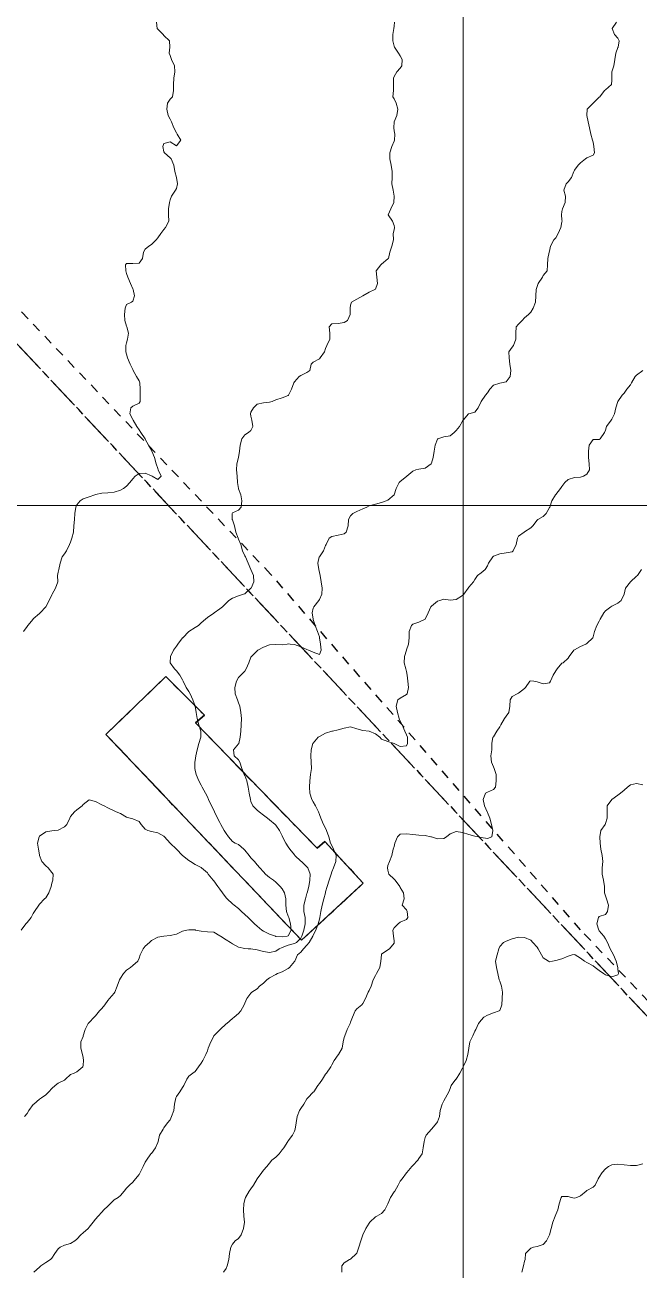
# Model space of a CAD drawing. Header units: centimetres. Extents: x 0 to 642158, y -847 to 649707.
# Drawn here: x 617731.6 to 617780.9, y 620925.9 to 621026 of the extents above; entities that cross this region are included whole.
import ezdxf

# ---------------------------------------------------------------- set-up
doc = ezdxf.new("R2010")
doc.units = ezdxf.units.CM
doc.header["$MEASUREMENT"] = 0
doc.linetypes.add('CENTERX2', pattern=[4, 2.5, -0.5, 0.5, -0.5])
doc.linetypes.add('JIS_02_0.7', pattern=[1.35, 0.75, -0.6])
for name, color, linetype, lineweight in [('MEV_grille', 254, 'Continuous', 9), ('WAL_parcellaire agricole', 7, 'JIS_02_0.7', 25), ('WAL_topographie 0.5', 253, 'Continuous', 20)]:
    doc.layers.add(name, color=color, linetype=linetype, lineweight=lineweight)
doc.layers.add('SPW_batiments', color=7, linetype='Continuous')
doc.layers.add('SPW_parcellaire cadastral', color=7, linetype='CENTERX2', lineweight=25, true_color=0xff0542)

# ---------------------------------------------------------------- blocks, each defined once
blk = doc.blocks.new('*U114')
at = {"layer": 'MEV_grille', "transparency": 33554687}
blk.add_lwpolyline([(-1338.46, 0), (1338.46, 0)], dxfattribs=at)
blk = doc.blocks.new('*U115')
at = {"layer": 'MEV_grille', "color": 0, "linetype": 'ByBlock', "lineweight": -2, "transparency": 16777216}
blk.add_blockref('*U114', (0, -1400), dxfattribs=at)
blk = doc.blocks.new('*U112')
at = {"layer": 'MEV_grille', "transparency": 33554687}
blk.add_lwpolyline([(0, 1825.48), (0, -1825.48)], dxfattribs=at)
blk = doc.blocks.new('*U113')
at = {"layer": 'MEV_grille', "color": 0, "linetype": 'ByBlock', "lineweight": -2, "transparency": 16777216}
blk.add_blockref('*U112', (2400, 0), dxfattribs=at)

msp = doc.modelspace()

# ---------------------------------------------------------------- linework, layer by layer
at = {"layer": 'SPW_batiments'}
msp.add_lwpolyline([(617746, 620970.53), (617745.3, 620969.9), (617755.06, 620959.83), (617755.69, 620960.38), (617758.77, 620957.01), (617753.81, 620952.43), (617738.09, 620968.98), (617742.9, 620973.63), (617746, 620970.53)], dxfattribs=at)
at = {"layer": 'SPW_parcellaire cadastral'}
for points in [[(617783.06, 621052.3), (617824.37, 621016.03), (617823.18, 621011.47), (617816.1, 621001.45), (617790.77, 620954.35), (617787.59, 620940.34), (617787.52, 620940), (617678.97, 621055.85), (617718.84, 621070.16), (617752.33, 621080.15), (617767.15, 621066.77), (617783.06, 621052.3)], [(617779.34, 620865.11), (617603.18, 621024.13), (617678.97, 621055.85), (617787.52, 620940), (617786.57, 620935.84), (617785.94, 620887.09), (617785.93, 620885.79), (617779.34, 620865.11)], [(617738.09, 620968.98), (617742.9, 620973.63), (617746, 620970.53), (617745.3, 620969.9), (617755.06, 620959.83), (617755.69, 620960.38), (617758.77, 620957.01), (617753.81, 620952.43), (617738.09, 620968.98)], [(617738.09, 620968.98), (617753.81, 620952.43), (617758.77, 620957.01), (617755.69, 620960.38), (617755.06, 620959.83), (617745.3, 620969.9), (617746, 620970.53), (617742.9, 620973.63), (617738.09, 620968.98)]]:
    msp.add_lwpolyline(points, dxfattribs=at)
at = {"layer": 'WAL_parcellaire agricole'}
msp.add_lwpolyline([(617711.35, 621023.97), (617682.51, 621055.47), (617712.23, 621066.31), (617752.06, 621078.64), (617761.97, 621069.1), (617779.18, 621054.81), (617799.85, 621036.23), (617822.22, 621016.24), (617800.31, 620927.94), (617776.24, 620953.26), (617751.35, 620981.85), (617711.35, 621023.97)], dxfattribs=at)
at = {"layer": 'WAL_topographie 0.5'}
for points in [[(617761.29, 621026.25), (617761.25, 621025.92), (617761.23, 621025.75), (617761.15, 621025.25), (617761.14, 621024.75), (617761.25, 621024.33), (617761.29, 621024.25), (617761.62, 621023.75), (617761.75, 621023.54), (617761.9, 621023.25), (617761.87, 621022.75), (617761.75, 621022.54), (617761.48, 621022.25), (617761.25, 621021.88), (617761.2, 621021.75), (617761.2, 621021.25), (617761.2, 621020.75), (617761.14, 621020.25), (617761.25, 621020.08), (617761.41, 621019.75), (617761.56, 621019.25), (617761.48, 621018.75), (617761.25, 621018.25), (617761.25, 621018.25), (617761.22, 621017.75), (617761.25, 621017.5), (617761.3, 621017.25), (617761.29, 621016.75), (617761.25, 621016.68), (617761.07, 621016.25), (617760.9, 621015.75), (617760.92, 621015.25), (617761.01, 621014.75), (617761.11, 621014.25), (617761.09, 621013.75), (617761.07, 621013.25), (617761.17, 621012.75), (617761.25, 621012.25), (617761.25, 621012.25), (617761.25, 621012.25), (617761.23, 621011.75), (617760.98, 621011.25), (617760.78, 621010.75), (617761.13, 621010.25), (617761.25, 621009.89), (617761.28, 621009.75), (617761.25, 621009.55), (617761.17, 621009.25), (617761.2, 621008.75), (617761.08, 621008.25), (617760.91, 621007.75), (617760.8, 621007.25), (617760.75, 621007.23), (617760.25, 621006.79), (617760.2, 621006.75), (617759.81, 621006.25), (617759.86, 621005.75), (617759.92, 621005.25), (617759.75, 621004.79), (617759.71, 621004.75), (617759.25, 621004.54), (617758.75, 621004.25), (617758.75, 621004.25), (617758.25, 621003.97), (617757.83, 621003.75), (617757.75, 621003.5), (617757.72, 621003.25), (617757.72, 621002.75), (617757.5, 621002.25), (617757.25, 621002.1), (617756.75, 621002.02), (617756.25, 621001.99), (617756.04, 621001.75), (617756.09, 621001.25), (617756.09, 621000.75), (617755.85, 621000.25), (617755.75, 621000.02), (617755.65, 620999.75), (617755.32, 620999.25), (617755.25, 620999.18), (617754.75, 620998.91), (617754.6, 620998.75), (617754.48, 620998.25), (617754.25, 620998.08), (617753.75, 620997.85), (617753.61, 620997.75), (617753.25, 620997.34), (617753.19, 620997.25), (617753, 620996.75), (617752.77, 620996.25), (617752.75, 620996.23), (617752.25, 620996.04), (617751.75, 620995.88), (617751.46, 620995.75), (617751.25, 620995.7), (617750.75, 620995.65), (617750.25, 620995.54), (617749.96, 620995.25), (617749.75, 620994.88), (617749.71, 620994.75), (617749.75, 620994.56), (617749.82, 620994.25), (617749.91, 620993.75), (617749.75, 620993.42), (617749.54, 620993.25), (617749.25, 620993.08), (617749.02, 620992.75), (617748.88, 620992.25), (617748.83, 620991.75), (617748.75, 620991.25), (617748.75, 620991.25), (617748.62, 620990.75), (617748.59, 620990.25), (617748.63, 620989.75), (617748.67, 620989.25), (617748.74, 620988.75), (617748.75, 620988.73), (617748.92, 620988.25), (617749.02, 620987.75), (617748.96, 620987.25), (617748.75, 620987.02), (617748.25, 620986.8), (617748.23, 620986.75), (617748.24, 620986.25), (617748.25, 620986.23), (617748.42, 620985.75), (617748.54, 620985.25), (617748.71, 620984.75), (617748.75, 620984.67), (617748.92, 620984.25), (617749.08, 620983.75), (617749.25, 620983.35), (617749.3, 620983.25), (617749.51, 620982.75), (617749.75, 620982.25), (617749.75, 620982.25), (617749.95, 620981.75), (617749.97, 620981.25), (617749.76, 620980.75), (617749.75, 620980.73), (617749.25, 620980.29), (617749.14, 620980.25), (617748.75, 620980.12), (617748.25, 620979.94), (617747.97, 620979.75), (617747.75, 620979.54), (617747.45, 620979.25), (617747.25, 620979.08), (617746.8, 620978.75), (617746.75, 620978.72), (617746.25, 620978.39), (617746.09, 620978.25), (617745.75, 620977.94), (617745.52, 620977.75), (617745.25, 620977.57), (617744.75, 620977.26), (617744.74, 620977.25), (617744.26, 620976.75), (617744.25, 620976.74), (617743.86, 620976.25), (617743.75, 620976.08), (617743.53, 620975.75), (617743.28, 620975.25), (617743.25, 620974.75), (617743.59, 620974.25), (617743.75, 620974.09), (617744.03, 620973.75), (617744.25, 620973.36), (617744.29, 620973.25), (617744.53, 620972.75), (617744.75, 620972.43), (617744.86, 620972.25), (617745.07, 620971.75), (617745.25, 620971.26), (617745.25, 620971.25), (617745.35, 620970.75), (617745.43, 620970.25), (617745.55, 620969.75), (617745.73, 620969.25), (617745.72, 620968.75), (617745.57, 620968.25), (617745.43, 620967.75), (617745.31, 620967.25), (617745.25, 620966.89), (617745.23, 620966.75), (617745.23, 620966.25), (617745.25, 620966.11), (617745.33, 620965.75), (617745.55, 620965.25), (617745.75, 620964.9), (617745.83, 620964.75), (617746.1, 620964.25), (617746.25, 620963.95), (617746.34, 620963.75), (617746.57, 620963.25), (617746.75, 620962.9), (617746.82, 620962.75), (617747.07, 620962.25), (617747.25, 620961.91), (617747.33, 620961.75), (617747.6, 620961.25), (617747.75, 620961.01), (617747.93, 620960.75), (617748.25, 620960.38), (617748.49, 620960.25), (617748.75, 620960.12), (617749.18, 620959.75), (617749.25, 620959.68), (617749.59, 620959.25), (617749.75, 620959.07), (617750.03, 620958.75), (617750.25, 620958.5), (617750.46, 620958.25), (617750.75, 620957.92), (617750.92, 620957.75), (617751.25, 620957.48), (617751.56, 620957.25), (617751.75, 620957.09), (617752.1, 620956.75), (617752.25, 620956.57), (617752.45, 620956.25), (617752.55, 620955.75), (617752.55, 620955.25), (617752.61, 620954.75), (617752.75, 620954.36), (617752.79, 620954.25), (617752.92, 620953.75), (617752.99, 620953.25), (617752.75, 620952.78), (617752.67, 620952.75), (617752.25, 620952.7), (617751.75, 620952.74), (617751.72, 620952.75), (617751.25, 620952.93), (617750.75, 620953.15), (617750.62, 620953.25), (617750.25, 620953.57), (617750.04, 620953.75), (617749.75, 620954.04), (617749.51, 620954.25), (617749.25, 620954.5), (617748.99, 620954.75), (617748.75, 620954.98), (617748.41, 620955.25), (617748.25, 620955.37), (617747.83, 620955.75), (617747.75, 620955.84), (617747.47, 620956.25), (617747.25, 620956.54), (617747.09, 620956.75), (617746.75, 620957.22), (617746.72, 620957.25), (617746.32, 620957.75), (617746.25, 620957.84), (617745.77, 620958.25), (617745.75, 620958.27), (617745.25, 620958.53), (617744.89, 620958.75), (617744.75, 620958.84), (617744.25, 620959.24), (617744.24, 620959.25), (617743.75, 620959.75), (617743.75, 620959.75), (617743.25, 620960.25), (617743.25, 620960.25), (617742.8, 620960.75), (617742.75, 620960.8), (617742.25, 620961.08), (617741.75, 620961.17), (617741.46, 620961.25), (617741.25, 620961.36), (617740.92, 620961.75), (617740.75, 620961.99), (617740.25, 620962.19), (617740.04, 620962.25), (617739.75, 620962.34), (617739.25, 620962.61), (617738.9, 620962.75), (617738.75, 620962.83), (617738.25, 620963.09), (617737.94, 620963.25), (617737.75, 620963.33), (617737.25, 620963.58), (617736.75, 620963.72), (617736.25, 620963.35), (617736.19, 620963.25), (617735.75, 620962.93), (617735.56, 620962.75), (617735.25, 620962.39), (617735.19, 620962.25), (617734.95, 620961.75), (617734.75, 620961.54), (617734.25, 620961.29), (617733.94, 620961.25), (617733.75, 620961.22), (617733.25, 620961.15), (617732.75, 620960.8), (617732.71, 620960.75), (617732.6, 620960.25), (617732.68, 620959.75), (617732.75, 620959.31), (617732.76, 620959.25), (617732.94, 620958.75), (617733.25, 620958.41), (617733.44, 620958.25), (617733.75, 620957.88), (617733.85, 620957.75), (617733.82, 620957.25), (617733.75, 620957.02), (617733.69, 620956.75), (617733.5, 620956.25), (617733.25, 620955.85), (617733.15, 620955.75), (617732.75, 620955.32), (617732.69, 620955.25), (617732.34, 620954.75), (617732.25, 620954.58), (617732.08, 620954.25), (617731.75, 620953.87), (617731.65, 620953.75), (617731.28, 620953.25)], [(617742.15, 621026.25), (617742.22, 621025.75), (617742.25, 621025.7), (617742.68, 621025.25), (617742.75, 621025.19), (617743.21, 621024.75), (617743.23, 621024.25), (617743.18, 621023.75), (617743.25, 621023.56), (617743.37, 621023.25), (617743.59, 621022.75), (617743.64, 621022.25), (617743.56, 621021.75), (617743.51, 621021.25), (617743.52, 621020.75), (617743.43, 621020.25), (617743.25, 621020.06), (617743.05, 621019.75), (617742.99, 621019.25), (617743.1, 621018.75), (617743.25, 621018.46), (617743.35, 621018.25), (617743.56, 621017.75), (617743.75, 621017.36), (617743.82, 621017.25), (617744.11, 621016.75), (617743.75, 621016.31), (617743.25, 621016.62), (617742.75, 621016.5), (617742.66, 621016.25), (617742.75, 621015.83), (617742.8, 621015.75), (617743.25, 621015.33), (617743.33, 621015.25), (617743.54, 621014.75), (617743.62, 621014.25), (617743.75, 621013.75), (617743.75, 621013.75), (617743.84, 621013.25), (617743.75, 621012.89), (617743.69, 621012.75), (617743.35, 621012.25), (617743.25, 621011.96), (617743.21, 621011.75), (617743.12, 621011.25), (617743.13, 621010.75), (617743.14, 621010.25), (617742.87, 621009.75), (617742.75, 621009.59), (617742.49, 621009.25), (617742.25, 621008.92), (617742.14, 621008.75), (617741.75, 621008.38), (617741.54, 621008.25), (617741.25, 621008.01), (617741.11, 621007.75), (617741.04, 621007.25), (617740.75, 621006.88), (617740.25, 621006.84), (617739.75, 621006.85), (617739.65, 621006.75), (617739.68, 621006.25), (617739.75, 621006.05), (617739.86, 621005.75), (617740.06, 621005.25), (617740.25, 621004.81), (617740.28, 621004.75), (617740.38, 621004.25), (617740.25, 621003.82), (617740.14, 621003.75), (617739.75, 621003.54), (617739.63, 621003.25), (617739.59, 621002.75), (617739.62, 621002.25), (617739.75, 621001.82), (617739.77, 621001.75), (617739.91, 621001.25), (617739.83, 621000.75), (617739.75, 621000.48), (617739.7, 621000.25), (617739.69, 620999.75), (617739.75, 620999.56), (617739.83, 620999.25), (617740.05, 620998.75), (617740.25, 620998.31), (617740.28, 620998.25), (617740.54, 620997.75), (617740.75, 620997.41), (617740.82, 620997.25), (617740.84, 620996.75), (617740.83, 620996.25), (617740.83, 620995.75), (617740.75, 620995.62), (617740.25, 620995.38), (617740.1, 620995.25), (617740.02, 620994.75), (617740.25, 620994.3), (617740.27, 620994.25), (617740.58, 620993.75), (617740.75, 620993.47), (617740.9, 620993.25), (617741.24, 620992.75), (617741.25, 620992.73), (617741.51, 620992.25), (617741.75, 620991.83), (617741.79, 620991.75), (617741.99, 620991.25), (617742.13, 620990.75), (617742.25, 620990.37), (617742.3, 620990.25), (617742.53, 620989.75), (617742.25, 620989.47), (617741.81, 620989.75), (617741.75, 620989.78), (617741.25, 620990), (617740.75, 620989.95), (617740.45, 620989.75), (617740.25, 620989.52), (617740, 620989.25), (617739.75, 620988.95), (617739.51, 620988.75), (617739.25, 620988.62), (617738.75, 620988.45), (617738.25, 620988.4), (617737.75, 620988.39), (617737.25, 620988.27), (617737.19, 620988.25), (617736.75, 620988.08), (617736.25, 620987.92), (617736.03, 620987.75), (617735.75, 620987.43), (617735.67, 620987.25), (617735.6, 620986.75), (617735.56, 620986.25), (617735.52, 620985.75), (617735.48, 620985.25), (617735.36, 620984.75), (617735.25, 620984.45), (617735.16, 620984.25), (617734.92, 620983.75), (617734.75, 620983.49), (617734.58, 620983.25), (617734.42, 620982.75), (617734.3, 620982.25), (617734.25, 620982.04), (617734.2, 620981.75), (617734.21, 620981.25), (617734.03, 620980.75), (617733.77, 620980.25), (617733.75, 620980.21), (617733.52, 620979.75), (617733.26, 620979.25), (617733.25, 620979.24), (617732.81, 620978.75), (617732.75, 620978.7), (617732.25, 620978.27), (617732.23, 620978.25), (617731.81, 620977.75), (617731.75, 620977.65), (617731.47, 620977.25)], [(617779.12, 621026.25), (617778.78, 621025.75), (617778.97, 621025.25), (617779.25, 621024.96), (617779.36, 621024.75), (617779.26, 621024.25), (617779.25, 621024.21), (617779.08, 621023.75), (617779, 621023.25), (617778.92, 621022.75), (617778.77, 621022.25), (617778.77, 621021.75), (617778.75, 621021.58), (617778.72, 621021.25), (617778.25, 621020.8), (617778.16, 621020.75), (617777.78, 621020.25), (617777.75, 621020.21), (617777.27, 621019.75), (617777.25, 621019.73), (617776.78, 621019.25), (617776.75, 621018.75), (617776.86, 621018.25), (617776.95, 621017.75), (617777.07, 621017.25), (617777.21, 621016.75), (617777.25, 621016.6), (617777.32, 621016.25), (617777.36, 621015.75), (617777.25, 621015.56), (617776.75, 621015.35), (617776.63, 621015.25), (617776.25, 621014.94), (617776.04, 621014.75), (617775.75, 621014.35), (617775.69, 621014.25), (617775.52, 621013.75), (617775.25, 621013.42), (617775.09, 621013.25), (617774.9, 621012.75), (617775.02, 621012.25), (617775, 621011.75), (617774.79, 621011.25), (617774.75, 621011.04), (617774.7, 621010.75), (617774.75, 621010.35), (617774.76, 621010.25), (617774.75, 621010.19), (617774.65, 621009.75), (617774.45, 621009.25), (617774.25, 621008.92), (617774.09, 621008.75), (617773.82, 621008.25), (617773.75, 621007.85), (617773.73, 621007.75), (617773.61, 621007.25), (617773.59, 621006.75), (617773.55, 621006.25), (617773.25, 621005.87), (617773.18, 621005.75), (617772.83, 621005.25), (617772.75, 621005), (617772.67, 621004.75), (617772.65, 621004.25), (617772.61, 621003.75), (617772.44, 621003.25), (617772.25, 621002.92), (617772.05, 621002.75), (617771.75, 621002.47), (617771.54, 621002.25), (617771.25, 621001.98), (617771.08, 621001.75), (617771.04, 621001.25), (617771.05, 621000.75), (617770.85, 621000.25), (617770.75, 621000.12), (617770.47, 620999.75), (617770.5, 620999.25), (617770.56, 620998.75), (617770.63, 620998.25), (617770.59, 620997.75), (617770.25, 620997.34), (617769.88, 620997.25), (617769.75, 620997.23), (617769.25, 620997.07), (617768.96, 620996.75), (617768.75, 620996.45), (617768.6, 620996.25), (617768.25, 620995.75), (617768.25, 620995.75), (617768.02, 620995.25), (617767.75, 620994.88), (617767.25, 620994.77), (617767.23, 620994.75), (617766.8, 620994.25), (617766.75, 620994.18), (617766.51, 620993.75), (617766.25, 620993.43), (617766.07, 620993.25), (617765.75, 620992.98), (617765.25, 620992.9), (617764.78, 620992.75), (617764.75, 620992.73), (617764.55, 620992.25), (617764.47, 620991.75), (617764.4, 620991.25), (617764.25, 620990.78), (617764.24, 620990.75), (617763.75, 620990.39), (617763.25, 620990.32), (617762.99, 620990.25), (617762.75, 620990.14), (617762.28, 620989.75), (617762.25, 620989.72), (617761.75, 620989.33), (617761.67, 620989.25), (617761.42, 620988.75), (617761.25, 620988.25), (617761.25, 620988.25), (617760.75, 620987.82), (617760.62, 620987.75), (617760.25, 620987.63), (617759.75, 620987.5), (617759.25, 620987.35), (617759.05, 620987.25), (617758.75, 620987.11), (617758.25, 620986.9), (617757.95, 620986.75), (617757.75, 620986.56), (617757.59, 620986.25), (617757.56, 620985.75), (617757.41, 620985.25), (617757.25, 620985.1), (617756.75, 620985.01), (617756.25, 620984.9), (617756.04, 620984.75), (617755.78, 620984.25), (617755.75, 620984.18), (617755.59, 620983.75), (617755.25, 620983.27), (617755.24, 620983.25), (617755.12, 620982.75), (617755.2, 620982.25), (617755.25, 620982), (617755.31, 620981.75), (617755.39, 620981.25), (617755.47, 620980.75), (617755.45, 620980.25), (617755.25, 620979.83), (617755.21, 620979.75), (617754.8, 620979.25), (617754.75, 620979.12), (617754.67, 620978.75), (617754.74, 620978.25), (617754.75, 620978.23), (617754.9, 620977.75), (617755.09, 620977.25), (617755.25, 620976.82), (617755.27, 620976.75), (617755.34, 620976.25), (617755.39, 620975.75), (617755.25, 620975.4), (617754.75, 620975.59), (617754.36, 620975.75), (617754.25, 620975.8), (617753.75, 620976.03), (617753.25, 620976.22), (617752.89, 620976.25), (617752.75, 620976.26), (617752.67, 620976.25), (617752.25, 620976.19), (617751.75, 620976.21), (617751.25, 620976.19), (617750.75, 620976), (617750.3, 620975.75), (617750.25, 620975.71), (617749.78, 620975.25), (617749.75, 620975.19), (617749.58, 620974.75), (617749.37, 620974.25), (617749.25, 620974.08), (617748.92, 620973.75), (617748.75, 620973.55), (617748.58, 620973.25), (617748.45, 620972.75), (617748.49, 620972.25), (617748.66, 620971.75), (617748.75, 620971.51), (617748.84, 620971.25), (617748.94, 620970.75), (617748.99, 620970.25), (617748.97, 620969.75), (617748.94, 620969.25), (617748.89, 620968.75), (617748.76, 620968.25), (617748.75, 620968.23), (617748.34, 620967.75), (617748.41, 620967.25), (617748.75, 620966.95), (617748.85, 620966.75), (617749.01, 620966.25), (617749.21, 620965.75), (617749.25, 620965.67), (617749.41, 620965.25), (617749.51, 620964.75), (617749.6, 620964.25), (617749.7, 620963.75), (617749.75, 620963.59), (617749.91, 620963.25), (617750.25, 620962.88), (617750.42, 620962.75), (617750.75, 620962.5), (617751.07, 620962.25), (617751.25, 620962.11), (617751.69, 620961.75), (617751.75, 620961.68), (617752.05, 620961.25), (617752.25, 620960.82), (617752.28, 620960.75), (617752.55, 620960.25), (617752.75, 620959.95), (617752.88, 620959.75), (617753.25, 620959.29), (617753.28, 620959.25), (617753.75, 620958.79), (617753.8, 620958.75), (617754.25, 620958.33), (617754.32, 620958.25), (617754.51, 620957.75), (617754.49, 620957.25), (617754.39, 620956.75), (617754.27, 620956.25), (617754.25, 620956.18), (617754.13, 620955.75), (617754.01, 620955.25), (617754, 620954.75), (617754.1, 620954.25), (617754.1, 620953.75), (617754, 620953.25), (617753.85, 620952.75), (617753.75, 620952.59), (617753.4, 620952.25), (617753.25, 620952.16), (617752.75, 620952.03), (617752.25, 620951.86), (617752.01, 620951.75), (617751.75, 620951.54), (617751.25, 620951.45), (617750.75, 620951.53), (617750.25, 620951.65), (617749.75, 620951.73), (617749.51, 620951.75), (617749.25, 620951.78), (617748.75, 620951.88), (617748.25, 620952.14), (617748.09, 620952.25), (617747.75, 620952.47), (617747.29, 620952.75), (617747.25, 620952.78), (617746.75, 620953.07), (617746.25, 620953.12), (617745.75, 620953.15), (617745.3, 620953.25), (617745.25, 620953.26), (617744.75, 620953.28), (617744.59, 620953.25), (617744.25, 620953.15), (617743.75, 620952.93), (617743.25, 620952.81), (617742.75, 620952.75), (617742.75, 620952.75), (617742.25, 620952.67), (617741.75, 620952.4), (617741.6, 620952.25), (617741.25, 620951.96), (617741.07, 620951.75), (617740.84, 620951.25), (617740.75, 620950.98), (617740.65, 620950.75), (617740.25, 620950.39), (617740.06, 620950.25), (617739.75, 620950.02), (617739.49, 620949.75), (617739.25, 620949.38), (617739.18, 620949.25), (617738.98, 620948.75), (617738.8, 620948.25), (617738.75, 620948.17), (617738.38, 620947.75), (617738.25, 620947.58), (617738.01, 620947.25), (617737.75, 620946.95), (617737.58, 620946.75), (617737.25, 620946.36), (617737.15, 620946.25), (617736.75, 620945.83), (617736.66, 620945.75), (617736.41, 620945.25), (617736.27, 620944.75), (617736.25, 620944.69), (617736.07, 620944.25), (617736.06, 620943.75), (617736.21, 620943.25), (617736.25, 620943), (617736.29, 620942.75), (617736.25, 620942.38), (617736.23, 620942.25), (617735.75, 620941.85), (617735.54, 620941.75), (617735.25, 620941.63), (617734.84, 620941.25), (617734.75, 620941.19), (617734.25, 620940.93), (617734, 620940.75), (617733.75, 620940.51), (617733.49, 620940.25), (617733.25, 620939.99), (617732.9, 620939.75), (617732.75, 620939.65), (617732.28, 620939.25), (617732.25, 620939.23), (617731.89, 620938.75), (617731.75, 620938.5), (617731.53, 620938.25)], [(617781.25, 620998.25), (617780.75, 620997.88), (617780.63, 620997.75), (617780.34, 620997.25), (617780.25, 620997.08), (617779.96, 620996.75), (617779.75, 620996.42), (617779.59, 620996.25), (617779.25, 620995.75), (617779.25, 620995.75), (617779.09, 620995.25), (617778.98, 620994.75), (617778.75, 620994.32), (617778.71, 620994.25), (617778.34, 620993.75), (617778.25, 620993.45), (617778.18, 620993.25), (617777.81, 620992.75), (617777.75, 620992.7), (617777.25, 620992.69), (617776.94, 620992.25), (617776.87, 620991.75), (617776.87, 620991.25), (617776.94, 620990.75), (617776.95, 620990.25), (617776.75, 620989.9), (617776.47, 620989.75), (617776.25, 620989.66), (617775.75, 620989.65), (617775.25, 620989.47), (617774.98, 620989.25), (617774.75, 620988.92), (617774.64, 620988.75), (617774.25, 620988.27), (617774.24, 620988.25), (617773.93, 620987.75), (617773.76, 620987.25), (617773.75, 620987.23), (617773.49, 620986.75), (617773.25, 620986.5), (617772.8, 620986.25), (617772.75, 620986.21), (617772.41, 620985.75), (617772.25, 620985.58), (617771.75, 620985.26), (617771.71, 620985.25), (617771.25, 620984.92), (617771.18, 620984.75), (617771.07, 620984.25), (617770.83, 620983.75), (617770.75, 620983.67), (617770.25, 620983.57), (617769.75, 620983.49), (617769.25, 620983.31), (617769.18, 620983.25), (617768.85, 620982.75), (617768.75, 620982.53), (617768.57, 620982.25), (617768.25, 620981.98), (617767.95, 620981.75), (617767.75, 620981.45), (617767.63, 620981.25), (617767.25, 620980.83), (617767.2, 620980.75), (617766.85, 620980.25), (617766.75, 620980.16), (617766.25, 620979.83), (617765.75, 620979.78), (617765.25, 620979.85), (617764.93, 620979.75), (617764.75, 620979.7), (617764.25, 620979.3), (617764.22, 620979.25), (617763.98, 620978.75), (617763.75, 620978.25), (617763.75, 620978.25), (617763.25, 620978.01), (617762.75, 620977.84), (617762.64, 620977.75), (617762.47, 620977.25), (617762.47, 620976.75), (617762.42, 620976.25), (617762.25, 620975.78), (617762.24, 620975.75), (617762.08, 620975.25), (617762.07, 620974.75), (617762.2, 620974.25), (617762.25, 620974.03), (617762.31, 620973.75), (617762.36, 620973.25), (617762.4, 620972.75), (617762.3, 620972.25), (617762.25, 620972.18), (617761.75, 620971.89), (617761.55, 620971.75), (617761.41, 620971.25), (617761.52, 620970.75), (617761.66, 620970.25), (617761.75, 620970.06), (617761.89, 620969.75), (617762.13, 620969.25), (617762.25, 620968.95), (617762.32, 620968.75), (617762.34, 620968.25), (617762.25, 620968.07), (617761.75, 620968.02), (617761.26, 620968.25), (617761.25, 620968.26), (617760.75, 620968.41), (617760.25, 620968.61), (617760.1, 620968.75), (617759.75, 620969.02), (617759.25, 620969.25), (617759.25, 620969.25), (617758.75, 620969.3), (617758.25, 620969.42), (617757.75, 620969.58), (617757.25, 620969.49), (617756.75, 620969.34), (617756.29, 620969.25), (617756.25, 620969.24), (617755.75, 620969.08), (617755.25, 620968.82), (617755.16, 620968.75), (617754.75, 620968.28), (617754.73, 620968.25), (617754.6, 620967.75), (617754.56, 620967.25), (617754.59, 620966.75), (617754.61, 620966.25), (617754.53, 620965.75), (617754.47, 620965.25), (617754.44, 620964.75), (617754.49, 620964.25), (617754.64, 620963.75), (617754.75, 620963.55), (617754.94, 620963.25), (617755.18, 620962.75), (617755.25, 620962.53), (617755.36, 620962.25), (617755.59, 620961.75), (617755.75, 620961.44), (617755.83, 620961.25), (617756, 620960.75), (617756.14, 620960.25), (617756.25, 620960.06), (617756.39, 620959.75), (617756.59, 620959.25), (617756.56, 620958.75), (617756.38, 620958.25), (617756.25, 620957.93), (617756.19, 620957.75), (617756.04, 620957.25), (617755.88, 620956.75), (617755.75, 620956.32), (617755.73, 620956.25), (617755.6, 620955.75), (617755.46, 620955.25), (617755.36, 620954.75), (617755.29, 620954.25), (617755.25, 620954.13), (617755.16, 620953.75), (617754.97, 620953.25), (617754.75, 620952.84), (617754.71, 620952.75), (617754.42, 620952.25), (617754.25, 620952.03), (617753.98, 620951.75), (617753.75, 620951.46), (617753.48, 620951.25), (617753.28, 620950.75), (617753.25, 620950.71), (617752.85, 620950.25), (617752.75, 620950.17), (617752.25, 620949.89), (617751.87, 620949.75), (617751.75, 620949.69), (617751.25, 620949.4), (617751.01, 620949.25), (617750.75, 620948.99), (617750.44, 620948.75), (617750.25, 620948.53), (617749.83, 620948.25), (617749.75, 620948.17), (617749.41, 620947.75), (617749.25, 620947.38), (617749.19, 620947.25), (617748.93, 620946.75), (617748.75, 620946.54), (617748.39, 620946.25), (617748.25, 620946.13), (617747.8, 620945.75), (617747.75, 620945.71), (617747.28, 620945.25), (617747.25, 620945.22), (617746.76, 620944.75), (617746.75, 620944.72), (617746.52, 620944.25), (617746.31, 620943.75), (617746.25, 620943.55), (617746.13, 620943.25), (617745.87, 620942.75), (617745.75, 620942.56), (617745.54, 620942.25), (617745.25, 620941.88), (617745.08, 620941.75), (617744.75, 620941.51), (617744.59, 620941.25), (617744.36, 620940.75), (617744.25, 620940.59), (617744.03, 620940.25), (617743.75, 620939.86), (617743.7, 620939.75), (617743.59, 620939.25), (617743.54, 620938.75), (617743.37, 620938.25), (617743.25, 620938), (617743.03, 620937.75), (617742.75, 620937.36), (617742.68, 620937.25), (617742.39, 620936.75), (617742.28, 620936.25), (617742.25, 620936.17), (617742.08, 620935.75), (617741.75, 620935.29), (617741.71, 620935.25), (617741.36, 620934.75), (617741.25, 620934.6), (617741.07, 620934.25), (617740.83, 620933.75), (617740.75, 620933.59), (617740.47, 620933.25), (617740.25, 620932.99), (617739.98, 620932.75), (617739.75, 620932.49), (617739.55, 620932.25), (617739.25, 620931.9), (617739.06, 620931.75), (617738.75, 620931.55), (617738.43, 620931.25), (617738.25, 620931.06), (617737.92, 620930.75), (617737.75, 620930.58), (617737.47, 620930.25), (617737.25, 620930), (617737.07, 620929.75), (617736.75, 620929.37), (617736.65, 620929.25), (617736.25, 620928.9), (617736.08, 620928.75), (617735.75, 620928.39), (617735.59, 620928.25), (617735.25, 620928.04), (617734.75, 620927.92), (617734.4, 620927.75), (617734.25, 620927.62), (617733.99, 620927.25), (617733.75, 620926.88), (617733.62, 620926.75), (617733.25, 620926.51), (617732.86, 620926.25), (617732.75, 620926.15), (617732.3, 620925.75)], [(617781.14, 620982.25), (617780.81, 620981.75), (617780.75, 620981.7), (617780.25, 620981.25), (617780.25, 620981.25), (617779.85, 620980.75), (617779.75, 620980.25), (617779.75, 620980.25), (617779.51, 620979.75), (617779.25, 620979.54), (617778.75, 620979.3), (617778.67, 620979.25), (617778.25, 620978.91), (617778.11, 620978.75), (617777.82, 620978.25), (617777.75, 620978.1), (617777.56, 620977.75), (617777.37, 620977.25), (617777.25, 620976.83), (617777.23, 620976.75), (617776.75, 620976.29), (617776.68, 620976.25), (617776.25, 620976.04), (617775.75, 620975.79), (617775.69, 620975.75), (617775.34, 620975.25), (617775.25, 620975.12), (617774.85, 620974.75), (617774.75, 620974.7), (617774.35, 620974.25), (617774.25, 620974.09), (617774.05, 620973.75), (617773.84, 620973.25), (617773.75, 620973.12), (617773.25, 620973.06), (617772.75, 620973.22), (617772.5, 620973.25), (617772.25, 620973.28), (617772.17, 620973.25), (617771.82, 620972.75), (617771.75, 620972.66), (617771.25, 620972.29), (617771.16, 620972.25), (617770.75, 620972.03), (617770.59, 620971.75), (617770.56, 620971.25), (617770.48, 620970.75), (617770.25, 620970.46), (617770.14, 620970.25), (617769.83, 620969.75), (617769.75, 620969.6), (617769.51, 620969.25), (617769.25, 620968.8), (617769.2, 620968.75), (617769.1, 620968.25), (617769.1, 620967.75), (617769.03, 620967.25), (617769.09, 620966.75), (617769.25, 620966.38), (617769.31, 620966.25), (617769.46, 620965.75), (617769.47, 620965.25), (617769.4, 620964.75), (617769.25, 620964.55), (617768.75, 620964.35), (617768.6, 620964.25), (617768.42, 620963.75), (617768.53, 620963.25), (617768.73, 620962.75), (617768.75, 620962.7), (617768.96, 620962.25), (617769.09, 620961.75), (617769.18, 620961.25), (617769.11, 620960.75), (617768.75, 620960.62), (617768.25, 620960.7), (617768.05, 620960.75), (617767.75, 620960.81), (617767.25, 620960.93), (617766.75, 620961.09), (617766.25, 620961.18), (617765.75, 620961), (617765.46, 620960.75), (617765.25, 620960.61), (617764.75, 620960.59), (617764.25, 620960.74), (617764.2, 620960.75), (617763.75, 620960.86), (617763.25, 620960.89), (617762.75, 620960.93), (617762.25, 620961), (617761.75, 620960.95), (617761.52, 620960.75), (617761.32, 620960.25), (617761.25, 620959.98), (617761.18, 620959.75), (617761.08, 620959.25), (617760.88, 620958.75), (617760.75, 620958.43), (617760.72, 620958.25), (617760.75, 620958.06), (617760.84, 620957.75), (617761.25, 620957.34), (617761.34, 620957.25), (617761.72, 620956.75), (617761.75, 620956.68), (617762.01, 620956.25), (617762.05, 620955.75), (617761.89, 620955.25), (617762.25, 620954.89), (617762.31, 620954.75), (617762.36, 620954.25), (617762.25, 620954.1), (617761.75, 620953.89), (617761.58, 620953.75), (617761.25, 620953.42), (617761.16, 620953.25), (617761.2, 620952.75), (617761.25, 620952.39), (617761.26, 620952.25), (617761.25, 620952.2), (617760.89, 620951.75), (617760.75, 620951.66), (617760.25, 620951.3), (617760.24, 620951.25), (617760.19, 620950.75), (617760.11, 620950.25), (617759.85, 620949.75), (617759.75, 620949.59), (617759.58, 620949.25), (617759.42, 620948.75), (617759.25, 620948.38), (617759.18, 620948.25), (617758.95, 620947.75), (617758.75, 620947.35), (617758.66, 620947.25), (617758.25, 620946.91), (617758.13, 620946.75), (617757.9, 620946.25), (617757.75, 620945.84), (617757.72, 620945.75), (617757.49, 620945.25), (617757.29, 620944.75), (617757.25, 620944.62), (617757.16, 620944.25), (617757.09, 620943.75), (617756.78, 620943.25), (617756.75, 620943.22), (617756.43, 620942.75), (617756.25, 620942.41), (617756.16, 620942.25), (617755.81, 620941.75), (617755.75, 620941.65), (617755.5, 620941.25), (617755.25, 620940.9), (617755.12, 620940.75), (617754.79, 620940.25), (617754.75, 620940.21), (617754.33, 620939.75), (617754.25, 620939.67), (617753.99, 620939.25), (617753.75, 620938.9), (617753.66, 620938.75), (617753.46, 620938.25), (617753.38, 620937.75), (617753.3, 620937.25), (617753.25, 620937.09), (617753.09, 620936.75), (617752.75, 620936.29), (617752.72, 620936.25), (617752.39, 620935.75), (617752.25, 620935.57), (617752.02, 620935.25), (617751.75, 620935), (617751.43, 620934.75), (617751.25, 620934.5), (617751.02, 620934.25), (617750.75, 620933.94), (617750.61, 620933.75), (617750.25, 620933.25), (617750.25, 620933.25), (617749.96, 620932.75), (617749.75, 620932.43), (617749.6, 620932.25), (617749.31, 620931.75), (617749.25, 620931.58), (617749.18, 620931.25), (617749.15, 620930.75), (617749.18, 620930.25), (617749.23, 620929.75), (617749.14, 620929.25), (617748.96, 620928.75), (617748.75, 620928.44), (617748.48, 620928.25), (617748.25, 620928), (617748.14, 620927.75), (617748.02, 620927.25), (617747.97, 620926.75), (617747.84, 620926.25), (617747.75, 620926.03), (617747.53, 620925.75)], [(617781.25, 620964.93), (617780.75, 620965.04), (617780.25, 620964.93), (617780.01, 620964.75), (617779.75, 620964.51), (617779.46, 620964.25), (617779.25, 620964.09), (617778.75, 620963.75), (617778.75, 620963.75), (617778.38, 620963.25), (617778.37, 620962.75), (617778.39, 620962.25), (617778.25, 620961.82), (617778.22, 620961.75), (617777.88, 620961.25), (617777.8, 620960.75), (617777.82, 620960.25), (617777.87, 620959.75), (617777.98, 620959.25), (617778.04, 620958.75), (617777.98, 620958.25), (617777.97, 620957.75), (617778.09, 620957.25), (617778.16, 620956.75), (617778.17, 620956.25), (617778.25, 620956), (617778.32, 620955.75), (617778.49, 620955.25), (617778.41, 620954.75), (617778.25, 620954.49), (617777.75, 620954.33), (617777.68, 620954.25), (617777.54, 620953.75), (617777.71, 620953.25), (617777.75, 620953.19), (617778.12, 620952.75), (617778.25, 620952.55), (617778.41, 620952.25), (617778.63, 620951.75), (617778.75, 620951.5), (617778.88, 620951.25), (617779.11, 620950.75), (617779.24, 620950.25), (617779.25, 620950.11), (617779.3, 620949.75), (617779.25, 620949.64), (617778.75, 620949.5), (617778.25, 620949.66), (617778.1, 620949.75), (617777.75, 620950), (617777.43, 620950.25), (617777.25, 620950.38), (617776.75, 620950.64), (617776.57, 620950.75), (617776.25, 620951), (617775.82, 620951.25), (617775.75, 620951.29), (617775.58, 620951.25), (617775.25, 620951.14), (617774.75, 620950.93), (617774.25, 620950.79), (617774, 620950.75), (617773.75, 620950.7), (617773.67, 620950.75), (617773.25, 620951.03), (617773.1, 620951.25), (617772.83, 620951.75), (617772.75, 620951.87), (617772.41, 620952.25), (617772.25, 620952.43), (617771.75, 620952.64), (617771.25, 620952.67), (617770.75, 620952.54), (617770.25, 620952.35), (617770.05, 620952.25), (617769.75, 620951.94), (617769.68, 620951.75), (617769.54, 620951.25), (617769.4, 620950.75), (617769.48, 620950.25), (617769.58, 620949.75), (617769.71, 620949.25), (617769.75, 620949.15), (617769.88, 620948.75), (617769.96, 620948.25), (617769.95, 620947.75), (617769.92, 620947.25), (617769.75, 620946.79), (617769.7, 620946.75), (617769.25, 620946.59), (617768.75, 620946.4), (617768.48, 620946.25), (617768.25, 620946.01), (617768.04, 620945.75), (617767.83, 620945.25), (617767.75, 620945.12), (617767.58, 620944.75), (617767.34, 620944.25), (617767.25, 620943.75), (617767.25, 620943.75), (617767.19, 620943.25), (617767.06, 620942.75), (617766.8, 620942.25), (617766.75, 620942.15), (617766.55, 620941.75), (617766.25, 620941.27), (617766.23, 620941.25), (617765.85, 620940.75), (617765.75, 620940.52), (617765.66, 620940.25), (617765.38, 620939.75), (617765.25, 620939.51), (617765.12, 620939.25), (617764.97, 620938.75), (617764.9, 620938.25), (617764.75, 620937.84), (617764.7, 620937.75), (617764.25, 620937.25), (617764.25, 620937.25), (617763.84, 620936.75), (617763.75, 620936.56), (617763.66, 620936.25), (617763.6, 620935.75), (617763.5, 620935.25), (617763.25, 620934.88), (617763.17, 620934.75), (617762.75, 620934.31), (617762.68, 620934.25), (617762.27, 620933.75), (617762.25, 620933.72), (617761.9, 620933.25), (617761.75, 620933.05), (617761.59, 620932.75), (617761.3, 620932.25), (617761.25, 620932.19), (617760.96, 620931.75), (617760.75, 620931.25), (617760.75, 620931.25), (617760.51, 620930.75), (617760.25, 620930.45), (617759.86, 620930.25), (617759.75, 620930.18), (617759.3, 620929.75), (617759.25, 620929.69), (617758.98, 620929.25), (617758.75, 620928.75), (617758.75, 620928.75), (617758.59, 620928.25), (617758.41, 620927.75), (617758.25, 620927.28), (617758.22, 620927.25), (617757.75, 620926.8), (617757.67, 620926.75), (617757.25, 620926.5), (617757.06, 620926.25), (617757.05, 620925.75)], [(617781.25, 620934.45), (617780.75, 620934.31), (617780.25, 620934.31), (617779.75, 620934.38), (617779.25, 620934.42), (617778.75, 620934.38), (617778.48, 620934.25), (617778.25, 620934.06), (617777.99, 620933.75), (617777.75, 620933.38), (617777.67, 620933.25), (617777.42, 620932.75), (617777.25, 620932.58), (617776.75, 620932.3), (617776.7, 620932.25), (617776.25, 620931.88), (617775.94, 620931.75), (617775.75, 620931.69), (617775.5, 620931.75), (617775.25, 620931.84), (617774.75, 620931.83), (617774.68, 620931.75), (617774.52, 620931.25), (617774.41, 620930.75), (617774.25, 620930.39), (617774.2, 620930.25), (617774.01, 620929.75), (617773.88, 620929.25), (617773.75, 620928.75), (617773.75, 620928.75), (617773.5, 620928.25), (617773.25, 620927.96), (617772.75, 620927.8), (617772.47, 620927.75), (617772.25, 620927.68), (617771.81, 620927.25), (617771.78, 620926.75), (617771.75, 620926.62), (617771.66, 620926.25), (617771.52, 620925.75)]]:
    msp.add_lwpolyline(points, dxfattribs=at)

# ---------------------------------------------------------------- block references
at = {"layer": 'MEV_grille', "transparency": 33554687}
for name, p in [('*U113', (615366.81, 620593.64)), ('*U115', (616669.48, 622387.38))]:
    msp.add_blockref(name, p, dxfattribs=at)

doc.saveas('drawing.dxf')
